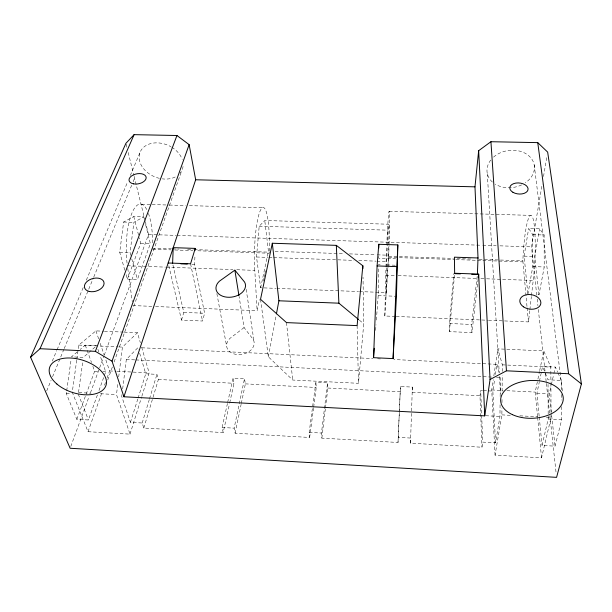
<?xml version="1.0" encoding="UTF-8"?>
<svg xmlns="http://www.w3.org/2000/svg" width="612" height="612" viewBox="0 0 612 612"><rect width="100%" height="100%" fill="white"/><g stroke="black" fill="none" stroke-linecap="round" stroke-linejoin="round"><path stroke-width="0.46" stroke-dasharray="3.06 2.29" d="M527.881 294.364L532.769 266.58L532.769 234.648L528.661 228.444L539.6 228.773L544.122 235L544.236 266.977L538.988 294.785L536.211 294.686M376.372 320.045L378.208 295.573L378.254 267.436M378.759 256.382L378.759 258.241L395.627 258.822M551.06 413.666L551.083 417.468L541.536 457.83L495.062 455.152L501.878 414.875L501.939 408.265M501.993 402.604L502.031 398.825M502.1 391.275L502.253 375.225M502.291 371.446L502.353 364.836L497.908 348.863L543.77 350.913L550.823 367.101L550.899 382.301M375.684 292.192L386.141 292.597L386.409 268.102M386.417 267.161L387.924 230.181L389.018 224.237L264.759 220.496L259.197 226.218L256.512 257.002L260.635 287.762L275.844 288.351M482.562 390.594L480.695 390.502L482.73 442.101L495.552 442.82L499.95 416.474L500.073 404.188M500.149 396.561L500.341 377.497L499.859 375.653M395.283 316.419L384.818 315.991L388.689 256.229A43.184 1.186 -87.9 0 0 389.064 245.534M386.141 292.597L388.605 255.219L388.727 245.833M388.742 244.892L389.018 224.237M384.818 315.991L385.767 275.132A43.184 1.186 -87.9 0 1 385.942 267.918M227.687 402.352L233.05 378.147L244.494 378.721L234.136 428.155L235.13 433.227L309.657 437.458L309.182 432.37L315.876 382.278L327.558 382.867L321.468 433.059L321.858 438.146L398.014 442.468L400.432 386.501L412.358 387.09L410.484 443.18L481.965 447.234L482.73 442.101M398.014 442.468L400.432 386.501M168.797 265.753L181.512 320.122L202.518 321.025L204.622 313.252L194.616 264.338L194.976 254.959M412.358 387.09L412.121 392.292L479.984 395.719L481.965 447.234M410.484 443.18L410.728 438.062L398.167 437.358M375.6 330.396L376.02 324.75M478.156 278.827L471.928 332.591L449.483 331.627L449.422 323.518L453.79 273.633M260.528 299.299L268.339 356.781L292.72 380.037L358.471 383.303L363.75 323.786L363.023 277.205M449.483 331.627L454.647 273.25M471.928 332.591L471.668 324.452L477.383 274.474M488.514 320.275L528.47 321.927L529.763 310.628M529.87 309.687L531.377 296.499M531.484 295.558L533.213 280.487A43.934 5.982 -87.4 0 0 532.188 216.38A43.934 5.982 -87.4 0 0 522.87 260.788L527.024 306.91M321.858 438.146L325.385 408.839M325.5 407.898L327.887 388.039L327.558 382.867M76.707 360.17L72.254 392.238L88.013 431.712L130.019 434.13L116.479 394.572L117.764 384.336M118.697 376.893L122.431 347.111L137.448 332.729L140.37 342.774M121.964 394.572L121.727 396.461L130.433 422.341L142.183 422.999L143.797 428.048L223.189 432.554L229.515 403.744M122.668 388.88L126.317 359.474L137.998 347.608L138.534 349.414M130.792 255.303L130.058 252.618L133.898 222.355L143.69 216.855L144.149 218.698M124.802 270.175L119.7 252.259L123.639 222.034L133.768 216.556L143.69 216.855M309.657 437.458L313.535 408.212M313.658 407.263L316.282 387.457L315.876 382.278M479.984 395.719L480.695 390.502M76.837 359.229L78.795 345.076L95.939 330.878L103.489 331.214M78.527 392.399L82.697 362.036M97.377 395L88.419 419.985L76.829 419.335L66.31 393.531L66.57 391.649M66.708 390.708L71.084 359.657M495.062 455.152L491.734 389.936L493.28 379.67M493.838 375.929L497.908 348.863M495.552 442.82L492.859 391.106L494.68 379.111M495.383 374.49L496.929 364.339L393.83 359.535M527.789 293.431L524.117 256.137L528.661 228.444M536.77 295.236L531.507 246.858L542.224 184.005M543.51 176.501L547.029 155.861M538.988 294.785L534.72 256.489L539.6 228.773M268.339 356.781L276.264 314.782M235.13 433.227L241.12 404.356M241.312 403.43L245.374 383.869L244.494 378.721M537.558 416.512L535.209 392.093L537.741 379.93M537.933 378.996L539.493 371.507M539.685 370.566L543.77 350.913M539.157 416.053L536.923 393.302L539.256 382.194M539.447 381.268L542.569 366.466L555.359 367.062L557.609 372.081M155.578 306.513L257.117 310.712L259.473 299.582M263.389 281.038L263.979 278.253M264.177 277.328L264.767 274.543M264.958 273.618L265.547 270.833M260.635 287.762L268.431 251.142L264.759 220.496M229.714 402.811L234.006 383.296L233.05 378.147M223.189 432.554L222.11 427.482L227.48 403.285M551.259 411.968L549.262 393.921L551.152 385.583M551.366 384.657L553.676 374.475M553.883 373.542L555.359 367.062M561.579 406.636L561.694 419.733L555.046 446.163L542.048 445.437L548.199 419.021L548.038 384.458M181.512 320.122L183.791 312.38L172.607 263.55M143.797 428.048L158.386 379.478L156.94 374.353L145.748 373.794L139.605 353.025M142.183 422.999L149.29 399.575M149.558 398.68L156.94 374.353M130.019 434.13L141.548 397.211M141.831 396.308L149.144 372.892L141.433 346.423M130.433 422.341L137.807 398.963M138.09 398.068L145.748 373.794M88.013 431.712L101.975 392.376M104.514 385.231L105.471 382.546M107.054 378.078L109.594 370.926L105.348 358.464M107.766 379.968L112.531 366.496M114.115 362.006L181.741 170.717M98.983 390.54L105.7 371.798L100.093 355.587M126.08 274.65L127.357 279.133L137.409 279.516L150.345 243.637L145.296 223.319M70.778 446.462L89.153 396.377M90.461 392.797L99.32 368.646M99.649 367.751L103.91 356.123M104.239 355.235L148.532 234.488L145.327 221.575M76.829 419.335L94.653 371.247L92.779 366.03M127.357 279.133L140.699 243.316L139.261 237.777M46.719 390.892L51.094 380.304M52.556 376.77L63.855 349.421M64.222 348.534L93.384 277.947M93.751 277.06L131.664 185.291M133.125 181.764L134.579 178.237M52.303 361.072L56.74 350.515M57.107 349.636L83.362 287.189M86.323 280.158L127.732 181.649M130.318 175.499L140.301 151.745M77.28 351.915L71.482 356.834L83.331 357.4L96.658 345.681L85.259 345.145L80.18 349.452M244.073 327.588L229.829 338.467A13.908 10.243 -10.1 0 0 229.86 351.778A13.908 10.243 -10.1 0 0 247.432 352.573A13.908 10.243 -10.1 0 0 253.284 339.522L244.073 327.588L239.093 296.514M141.67 204.27L151.218 204.538M152.174 204.569L168.399 205.028M169.356 205.058L185.581 205.517M189.399 205.632L263.856 207.751M389.286 211.331L530.298 215.355M123.639 222.034L133.898 222.355M259.197 226.218L387.924 230.181M532.769 234.648L544.122 235M148.532 234.488L176.225 235.383M177.182 235.413L481.843 245.259M482.799 245.29L496.171 245.718M499.989 245.84L531.507 246.858M140.699 243.316L150.345 243.637M524.117 256.137L534.72 256.489M275.109 251.371L343.776 253.697M349.498 253.888L376.204 254.799M377.16 254.829L388.605 255.219M152.533 248.197L171.498 248.839M172.446 248.87L179.079 249.099M187.616 249.39L193.3 249.581M194.249 249.612L269.15 252.159L269.272 253.215L196.712 250.736M388.689 256.229L453.4 258.425M457.202 258.555L472.433 259.075M479.089 259.304L522.87 260.788M152.793 249.237L170.932 249.857M174.757 249.987L192.895 250.606M388.674 257.292L455.206 259.565M456.154 259.595L522.686 261.867M119.7 252.259L130.058 252.618M256.512 257.002L267.98 257.4M268.936 257.43L272.761 257.56M273.717 257.598L353.988 260.383M358.77 260.544L375.967 261.14M376.923 261.179L386.478 261.508M532.769 266.58L544.236 266.977M378.262 264.621L380.151 264.69M386.761 264.92L395.26 265.218M191.87 264.239L194.616 264.338M127.403 265.746L165.431 267.123M166.388 267.161L232.935 269.578M236.737 269.716L254.799 270.374L257.117 310.712M385.767 275.132L394.327 275.446M398.129 275.584L477.085 278.452M480.887 278.59L485.645 278.758M486.601 278.797L533.213 280.487M276.8 288.39L358.571 291.534M359.519 291.572L374.735 292.154M378.208 295.573L395.528 296.246M132.796 305.572L151.776 306.352M396.232 316.458L487.557 320.237M183.791 312.38L204.622 313.252M449.422 323.518L471.668 324.452M104.43 331.253L123.303 332.102M124.244 332.14L137.448 332.729M141.816 347.784L372.83 358.555M377.604 358.777L380.465 358.907M78.795 345.076L117.688 346.889M118.636 346.935L122.431 347.111M502.353 364.836L550.823 367.101M126.317 359.474L134.908 359.887M135.864 359.933L492.706 377.13M496.523 377.313L500.341 377.497M561.433 389.798L561.357 380.435L548.015 379.792L542.569 366.466M109.594 370.926L116.188 371.255M117.129 371.3L149.144 372.892M491.734 389.936L503.079 390.502M506.858 390.685L535.209 392.093M536.923 393.302L549.262 393.921M94.653 371.247L99.259 371.476M102.938 371.66L105.7 371.798M483.503 390.64L487.244 390.831M488.177 390.877L492.859 391.106M158.386 379.478L234.006 383.296M245.374 383.869L316.282 387.457M327.887 388.039L400.271 391.695M78.841 392.59L91.073 393.233M100.483 393.73L116.479 394.572M501.878 414.875L510.393 415.326M519.856 415.823L537.833 416.772M546.348 417.223L551.083 417.468M66.31 393.531L70.916 393.776M485.66 415.716L499.95 416.474M548.199 419.021L561.694 419.733M222.11 427.482L234.136 428.155M309.182 432.37L321.468 433.059M359.366 320.153L363.75 323.786M557.983 372.915L561.357 380.435M78.282 394.166L88.419 419.985M85.259 345.145L86.828 349.498M87.141 350.37L91.525 362.549M97.905 349.284L98.846 351.984M95.939 330.878L98.67 338.887M100.192 343.332L104.132 354.906M131.771 258.891L137.409 279.516M496.929 364.339L499.622 374.735M133.768 216.556L139.023 236.852M126.149 144.225L127.059 147.897M128.199 152.495L133.898 175.476M134.127 176.394L145.098 220.657M190.561 263.795L202.518 321.025M216.862 293.599L226.631 346.231M246.169 289.315L254.125 342.07M127.786 268.523L132.299 301.861M534.215 164.988L562.474 391.711M551.68 415.77L555.046 446.163M537.183 299.031L537.902 305.671M538.315 309.465L546.264 382.5M546.363 383.449L549.767 414.752M549.874 415.701L556.17 473.558M286.493 322.601L292.72 380.037M539.249 417.002L542.048 445.437M527.116 307.851L528.47 321.927M537.65 417.453L541.536 457.83M487.305 173.64L499.231 372.693M499.461 376.502L500.486 393.646M357.11 325.615L358.471 383.303M561.479 394.472L561.525 400.087M550.899 383.257L551.052 412.718M493.555 157.116A23.86 18.612 -9.1 0 1 528.317 155.364A23.86 18.612 -9.1 0 1 525.303 182.835M521.608 184.931A23.86 18.612 -9.1 0 1 495.23 184.143M492.377 182.024A23.86 18.612 -9.1 0 1 491.283 159.434M183.049 166.456A22.797 17.121 23.2 0 1 180.28 172.974M175.193 176.998A22.797 17.121 23.2 0 1 162.211 178.857M159.388 178.344A22.797 17.121 23.2 0 1 139.949 152.61A22.797 17.121 23.2 0 1 171.016 146.788M171.765 147.232A22.797 17.121 23.2 0 1 182.223 159.418M386.761 245.098A43.184 1.186 -87.9 0 1 389.163 211.14A43.184 1.186 -87.9 0 1 389.117 243.645M385.973 266.97A43.184 1.186 -87.9 0 1 386.723 246.001M254.799 270.374A42.519 7.352 -88.2 0 1 261.462 208.608A42.519 7.352 -88.2 0 1 269.15 252.159M127.067 263.191A41.876 13.173 -88.6 0 1 131.358 214.567A41.876 13.173 -88.6 0 1 147.041 210.153M148.441 213.443A41.876 13.173 -88.6 0 1 152.625 244.41"/><path stroke-width="0.92" d="M378.782 248.013L378.79 244.287L397.831 244.915L396.438 296.285L393.088 358.594L373.557 357.683L377.084 265.929L378.79 244.287M172.607 263.55L173.219 247.653L195.228 248.395L195.159 250.27M393.088 358.594L397.831 244.915M478.661 150.69L490.059 379.494L484.727 415.869L123.922 396.775L195.664 179.775L189.139 144.646L176.952 135.504L134.105 134.648L125.919 143.307L30.6 357.201L70.12 448.252L556.583 477.352L581.4 383.908L547.663 152.113L537.749 142.627L490.931 141.716L478.661 150.69L474.981 186.836L478.018 257.973L477.383 274.474L471.722 274.275M373.557 357.683L374.261 348.274M362.847 265.799L357.11 325.615L286.493 322.601L260.528 299.299L272.317 243.247L336.325 245.358L362.847 265.799L362.893 268.653M478.263 277.886L478.699 274.115L454.647 273.25L454.418 257.178L478.018 257.973M276.44 313.849L278.904 300.783L272.317 243.247M195.228 248.395L190.561 263.795L168.147 262.992M123.922 396.775L112.034 361.164L189.139 144.646M30.6 357.201L40.025 348.718L95.365 351.349L176.952 135.504M40.025 348.718L134.105 134.648M234.863 270.152L219.509 281.115A14.895 10.259 -9.3 0 0 219.379 294.464A14.895 10.259 -9.3 0 0 238.183 295.175A14.895 10.259 -9.3 0 0 244.578 282.063L234.863 270.152L238.94 295.573M490.059 379.494L506.453 370.811L568.609 373.741L581.4 383.908M195.664 179.775L474.981 186.836M377.084 265.929L396.622 266.618M180.861 263.841L187.28 264.07M454.731 273.663L460.392 273.87M278.904 300.783L338.887 303.185L358.632 319.548M95.365 351.349L112.034 361.164M537.749 142.627L568.609 373.741M490.931 141.716L506.453 370.811M336.325 245.358L338.887 303.185M478.699 274.115L484.727 415.869M56.87 384.015A29.567 16.922 17.5 0 0 105.226 387.151A29.567 16.922 17.5 0 0 71.382 358.066A29.567 16.922 17.5 0 0 56.87 384.015M512.451 414.653A31.319 18.903 -2.2 0 0 562.925 401.426A31.319 18.903 -2.2 0 0 520.514 382.056A31.319 18.903 -2.2 0 0 512.451 414.653M133.424 183.845A8.69 5.064 -11.2 0 0 146.169 177.641A8.69 5.064 -11.2 0 0 133.179 174.994A8.69 5.064 -11.2 0 0 133.424 183.845M89.161 291.419A10.067 6.51 -16 0 0 104.071 283.433A10.067 6.51 -16 0 0 89.467 279.837A10.067 6.51 -16 0 0 89.161 291.419M512.933 192.29A9.172 5.523 5.6 0 0 527.911 190.11A9.172 5.523 5.6 0 0 515.977 183.065A9.172 5.523 5.6 0 0 512.933 192.29M523.505 306.834A10.611 7.26 9.5 0 0 540.702 304.118A10.611 7.26 9.5 0 0 526.833 294.678A10.611 7.26 9.5 0 0 523.505 306.834"/></g></svg>
